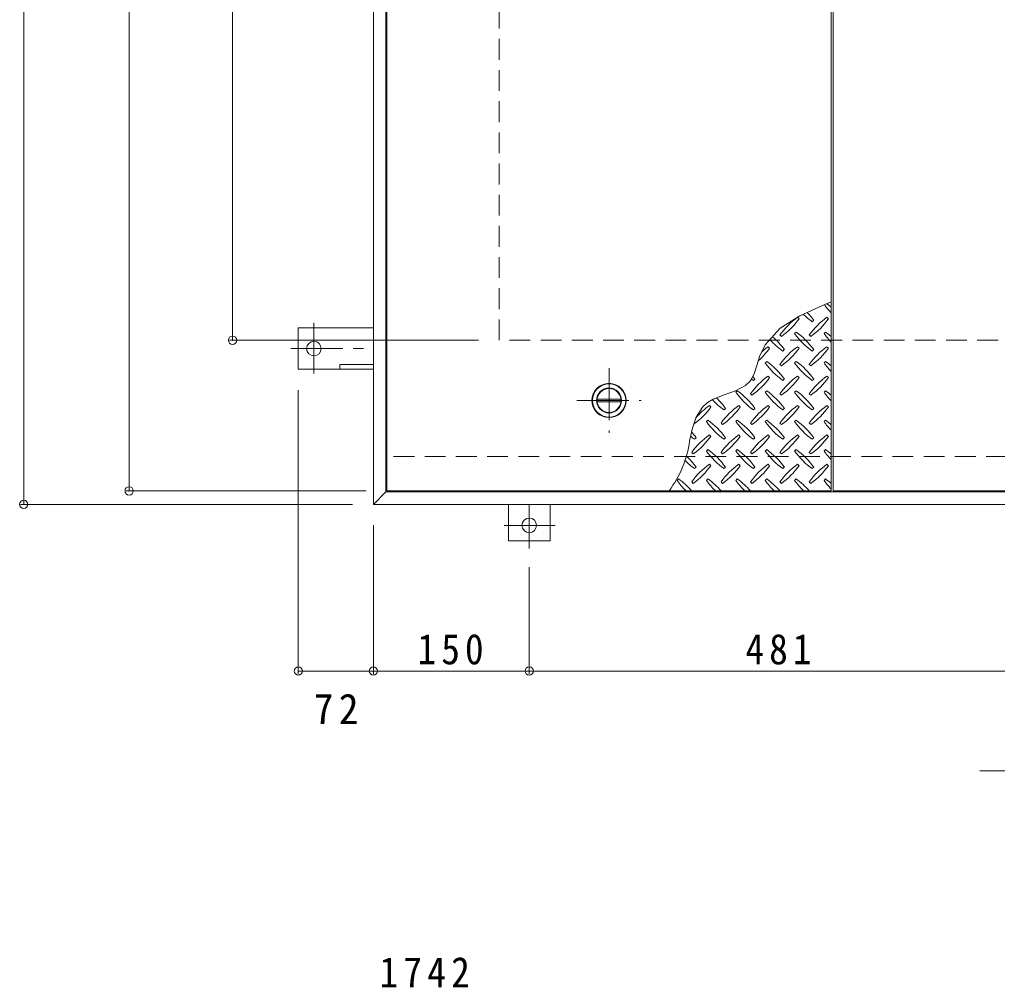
# Model space of a CAD drawing. Units: millimetres at full size, sheet at 1:10, with parts at other scales. Extents: x -2635 to 2730, y -1962 to 1900.
# Drawn here: x -2604 to -1663, y 6 to 937 of the extents above; entities that cross this region are included whole.
import ezdxf

# ---------------------------------------------------------------- set-up
doc = ezdxf.new("R2010")
doc.units = ezdxf.units.MM
doc.header["$LTSCALE"] = 10
doc.header["$PDMODE"] = 32
doc.header["$PDSIZE"] = 8
doc.linetypes.add('CHAIN1', pattern=[8, 5, -1, 1, -1])
doc.linetypes.add('DASHED2', pattern=[3, 2, -1])
for name, color, linetype, lineweight in [('0-1_躯体', 2, 'CHAIN1', 9), ('0-2_仕上', 3, 'Continuous', 9), ('0-3_建具', 4, 'Continuous', 9), ('0-4_その他', 2, 'Continuous', 9), ('0-9', 134, 'Continuous', 5), ('0-C', 4, 'Continuous', 9), ('0-E', 3, 'Continuous', 9), ('0-F', 7, 'Continuous', 9), ('D-F', 7, 'Continuous', 9)]:
    doc.layers.add(name, color=color, linetype=linetype, lineweight=lineweight)
doc.styles.add('ＭＳ ゴシック', font='')
doc.styles.get('ＭＳ ゴシック').set_extended_font_data('MS Gothic')

msp = doc.modelspace()

# ---------------------------------------------------------------- linework, layer by layer
at = {"layer": '0-1_躯体', "linetype": 'DASHED2'}
for p, q in [((-2142.28, 628.72), (-2142.28, 1478.72)), ((-642.28, 628.72), (-2142.28, 628.72)), ((-963.78, 516.72), (-2251.28, 516.72))]:
    msp.add_line(p, q, dxfattribs=at)
at = {"layer": '0-1_躯体'}
for p, q in [((-2036.53, 601.72), (-2036.53, 539.72)), ((-2067.53, 570.72), (-2005.53, 570.72))]:
    msp.add_line(p, q, dxfattribs=at)
at = {"layer": '0-2_仕上'}
for p, q in [((-2250.28, 483.72), (-2250.28, 1623.72)), ((-1822.78, 1623.72), (-1822.78, 483.72)), ((-1820.78, 483.72), (-1820.78, 1623.72)), ((-1822.78, 483.72), (-2250.28, 483.72)), ((-1393.28, 483.72), (-1820.78, 483.72))]:
    msp.add_line(p, q, dxfattribs=at)
msp.add_circle((-2036.53, 570.72), 16.5, dxfattribs=at)
at = {"layer": '0-3_建具'}
for p, q in [((-2263.28, 1636.72), (-2263.28, 470.72)), ((-2251.28, 1624.72), (-2251.28, 482.72)), ((-2251.28, 482.72), (-2263.28, 470.72)), ((-2251.28, 482.72), (-533.28, 482.72)), ((-2263.28, 470.72), (-521.28, 470.72))]:
    msp.add_line(p, q, dxfattribs=at)
at = {"layer": '0-4_その他', "color": 7}
msp.add_line((-1104.78, 214.1), (-1679.78, 214.1), dxfattribs=at)
at = {"layer": '0-9'}
for p, q in [((-1831.06, 662.3), (-1852.81, 652.35)), ((-1822.78, 665.63), (-1831.06, 662.3)), ((-1852.81, 652.35), (-1871.77, 640.18)), ((-1853.74, 649.34), (-1855.15, 650.75)), ((-1825.45, 649.34), (-1826.87, 650.75)), ((-1871.77, 640.18), (-1886.18, 624.4)), ((-1841.01, 646.51), (-1839.59, 647.92)), ((-1872.12, 633.78), (-1870.71, 632.37)), ((-1856.56, 636.61), (-1857.98, 635.2)), ((-1843.84, 633.78), (-1842.42, 632.37)), ((-1828.28, 636.61), (-1829.69, 635.2)), ((-1886.18, 624.4), (-1891.75, 613.05)), ((-1882.02, 621.05), (-1883.43, 622.47)), ((-1853.74, 621.05), (-1855.15, 622.47)), ((-1825.45, 621.05), (-1826.87, 622.47)), ((-1891.75, 613.05), (-1892.89, 609.57)), ((-1869.29, 618.22), (-1867.88, 619.64)), ((-1841.01, 618.22), (-1839.59, 619.64)), ((-1894.66, 603.43), (-1896.55, 597.43)), ((-1892.89, 609.57), (-1894.66, 603.43)), ((-1884.85, 608.33), (-1886.26, 606.91)), ((-1872.12, 605.5), (-1870.71, 604.08)), ((-1856.56, 608.33), (-1857.98, 606.91)), ((-1843.84, 605.5), (-1842.42, 604.08)), ((-1828.28, 608.33), (-1829.69, 606.91)), ((-1896.55, 597.43), (-1899, 591.96)), ((-1882.02, 592.77), (-1883.43, 594.18)), ((-1853.74, 592.77), (-1855.15, 594.18)), ((-1825.45, 592.77), (-1826.87, 594.18)), ((-1905.12, 585.06), (-1914.72, 579.96)), ((-1900.84, 589.18), (-1905.12, 585.06)), ((-1899, 591.96), (-1900.84, 589.18)), ((-1897.58, 589.94), (-1896.16, 591.35)), ((-1869.29, 589.94), (-1867.88, 591.35)), ((-1841.01, 589.94), (-1839.59, 591.35)), ((-1925.69, 576.06), (-1936.37, 571.88)), ((-1914.72, 579.96), (-1925.69, 576.06)), ((-1913.13, 580.04), (-1914.55, 578.63)), ((-1900.41, 577.21), (-1898.99, 575.8)), ((-1884.85, 580.04), (-1886.26, 578.63)), ((-1872.12, 577.21), (-1870.71, 575.8)), ((-1856.56, 580.04), (-1857.98, 578.63)), ((-1843.84, 577.21), (-1842.42, 575.8)), ((-1828.28, 580.04), (-1829.69, 578.63)), ((-1941.77, 568.71), (-1946.61, 564.33)), ((-1936.37, 571.88), (-1941.77, 568.71)), ((-1938.59, 564.48), (-1940, 565.9)), ((-1910.31, 564.48), (-1911.72, 565.9)), ((-1882.02, 564.48), (-1883.43, 565.9)), ((-1853.74, 564.48), (-1855.15, 565.9)), ((-1825.45, 564.48), (-1826.87, 565.9)), ((-1946.61, 564.33), (-1952.69, 554.71)), ((-1925.86, 561.66), (-1924.45, 563.07)), ((-1897.58, 561.66), (-1896.16, 563.07)), ((-1869.29, 561.66), (-1867.88, 563.07)), ((-1841.01, 561.66), (-1839.59, 563.07)), ((-1952.69, 554.71), (-1956.64, 543.13)), ((-1941.42, 551.76), (-1942.83, 550.34)), ((-1928.69, 548.93), (-1927.28, 547.51)), ((-1913.13, 551.76), (-1914.55, 550.34)), ((-1900.41, 548.93), (-1898.99, 547.51)), ((-1884.85, 551.76), (-1886.26, 550.34)), ((-1872.12, 548.93), (-1870.71, 547.51)), ((-1856.56, 551.76), (-1857.98, 550.34)), ((-1843.84, 548.93), (-1842.42, 547.51)), ((-1828.28, 551.76), (-1829.69, 550.34)), ((-1956.64, 543.13), (-1958.99, 531.7)), ((-1938.59, 536.2), (-1940, 537.61)), ((-1910.31, 536.2), (-1911.72, 537.61)), ((-1882.02, 536.2), (-1883.43, 537.61)), ((-1853.74, 536.2), (-1855.15, 537.61)), ((-1825.45, 536.2), (-1826.87, 537.61)), ((-1954.15, 533.37), (-1952.73, 534.79)), ((-1925.86, 533.37), (-1924.45, 534.79)), ((-1897.58, 533.37), (-1896.16, 534.79)), ((-1869.29, 533.37), (-1867.88, 534.79)), ((-1841.01, 533.37), (-1839.59, 534.79)), ((-1956.97, 520.64), (-1955.56, 519.23)), ((-1941.42, 523.47), (-1942.83, 522.06)), ((-1928.69, 520.64), (-1927.28, 519.23)), ((-1913.13, 523.47), (-1914.55, 522.06)), ((-1900.41, 520.64), (-1898.99, 519.23)), ((-1884.85, 523.47), (-1886.26, 522.06)), ((-1872.12, 520.64), (-1870.71, 519.23)), ((-1856.56, 523.47), (-1857.98, 522.06)), ((-1843.84, 520.64), (-1842.42, 519.23)), ((-1828.28, 523.47), (-1829.69, 522.06)), ((-1938.59, 507.92), (-1940, 509.33)), ((-1910.31, 507.92), (-1911.72, 509.33)), ((-1882.02, 507.92), (-1883.43, 509.33)), ((-1853.74, 507.92), (-1855.15, 509.33)), ((-1825.45, 507.92), (-1826.87, 509.33)), ((-1954.15, 505.09), (-1952.73, 506.5)), ((-1925.86, 505.09), (-1924.45, 506.5)), ((-1897.58, 505.09), (-1896.16, 506.5)), ((-1869.29, 505.09), (-1867.88, 506.5)), ((-1841.01, 505.09), (-1839.59, 506.5)), ((-1969.7, 495.19), (-1971.12, 493.77)), ((-1956.97, 492.36), (-1955.56, 490.95)), ((-1941.42, 495.19), (-1942.83, 493.77)), ((-1928.69, 492.36), (-1927.28, 490.95)), ((-1913.13, 495.19), (-1914.55, 493.77)), ((-1900.41, 492.36), (-1898.99, 490.95)), ((-1884.85, 495.19), (-1886.26, 493.77)), ((-1872.12, 492.36), (-1870.71, 490.95)), ((-1856.56, 495.19), (-1857.98, 493.77)), ((-1843.84, 492.36), (-1842.42, 490.95)), ((-1828.28, 495.19), (-1829.69, 493.77))]:
    msp.add_line(p, q, dxfattribs=at)
for centre, radius, start, end in [((-1770.65, 705.55), 72.5, 215.94795, 224.0249), ((-1870.35, 605.85), 72.5, 48.99213, 53.25279), ((-1813.08, 591.71), 72.5, 125.47256, 144.5273), ((-1912.78, 691.41), 72.5, 305.47272, 324.5273), ((-1798.94, 705.55), 72.5, 225.57452, 234.5273), ((-1898.64, 605.85), 72.5, 35.47258, 43.25978), ((-1784.79, 591.71), 72.5, 125.47256, 144.5273), ((-1884.5, 691.41), 72.5, 305.47272, 324.5273), ((-1926.92, 577.57), 72.5, 35.47258, 48.77962), ((-1798.94, 677.27), 72.5, 215.47272, 234.5273), ((-1898.64, 577.57), 72.5, 35.47258, 54.5273), ((-1770.65, 677.27), 72.5, 215.47272, 224.0249), ((-1870.35, 577.57), 72.5, 48.99213, 54.5273), ((-1941.06, 663.13), 72.5, 311.38763, 324.5273), ((-1841.36, 563.42), 72.5, 125.47256, 131.59831), ((-1827.22, 677.27), 72.5, 221.35275, 234.5273), ((-1813.08, 563.42), 72.5, 125.47256, 144.5273), ((-1912.78, 663.13), 72.5, 305.47272, 324.5273), ((-1784.79, 563.42), 72.5, 125.47256, 144.5273), ((-1884.5, 663.13), 72.5, 305.47272, 324.5273), ((-1827.22, 648.98), 72.5, 215.47272, 234.5273), ((-1926.92, 549.28), 72.5, 35.47258, 54.5273), ((-1798.94, 648.98), 72.5, 215.47272, 234.5273), ((-1898.64, 549.28), 72.5, 35.47258, 54.5273), ((-1770.65, 648.98), 72.5, 215.47272, 224.0249), ((-1870.35, 549.28), 72.5, 48.99213, 54.5273), ((-1841.36, 535.14), 72.5, 125.47256, 144.5273), ((-1941.06, 634.84), 72.5, 305.47272, 324.5273), ((-1955.21, 549.28), 72.5, 35.47258, 38.03572), ((-1813.08, 535.14), 72.5, 125.47256, 144.5273), ((-1912.78, 634.84), 72.5, 305.47272, 324.5273), ((-1784.79, 535.14), 72.5, 125.47256, 144.5273), ((-1884.5, 634.84), 72.5, 305.47272, 324.5273), ((-1855.5, 648.98), 72.5, 232.70831, 234.5273), ((-1855.5, 620.7), 72.5, 215.47272, 234.5273), ((-1955.21, 521), 72.5, 35.47258, 54.5273), ((-1827.22, 620.7), 72.5, 215.47272, 234.5273), ((-1926.92, 521), 72.5, 35.47258, 54.5273), ((-1798.94, 620.7), 72.5, 215.47272, 234.5273), ((-1898.64, 521), 72.5, 35.47258, 54.5273), ((-1770.65, 620.7), 72.5, 215.47272, 224.0249), ((-1870.35, 521), 72.5, 48.99213, 54.5273), ((-1897.93, 506.86), 72.5, 125.47256, 139.2924), ((-1883.79, 620.7), 72.5, 222.74814, 234.5273), ((-1983.49, 521), 72.5, 35.47258, 45.99713), ((-1869.65, 506.86), 72.5, 125.47256, 144.52728), ((-1841.36, 506.86), 72.5, 125.47256, 144.52728), ((-1813.08, 506.86), 72.5, 125.47256, 144.52728), ((-1784.79, 506.86), 72.5, 125.47256, 144.5273), ((-1997.63, 606.56), 72.5, 306.00705, 324.5273), ((-1969.35, 606.56), 72.5, 305.47272, 324.5273), ((-1941.06, 606.56), 72.5, 305.47272, 324.5273), ((-1912.78, 606.56), 72.5, 305.47272, 324.5273), ((-1884.5, 606.56), 72.5, 305.47272, 324.5273), ((-1883.79, 592.42), 72.5, 215.47272, 234.5273), ((-1983.49, 492.71), 72.5, 35.47258, 54.5273), ((-1855.5, 592.42), 72.5, 215.47272, 234.5273), ((-1955.21, 492.71), 72.5, 35.47258, 54.5273), ((-1827.22, 592.42), 72.5, 215.47272, 234.5273), ((-1926.92, 492.71), 72.5, 35.47258, 54.5273), ((-1798.94, 592.42), 72.5, 215.47272, 234.5273), ((-1898.64, 492.71), 72.5, 35.47258, 54.5273), ((-1770.65, 592.42), 72.5, 215.47272, 224.0249), ((-1870.35, 492.71), 72.5, 48.99213, 54.5273), ((-1912.07, 592.42), 72.5, 230.65677, 234.5273), ((-2011.77, 492.71), 72.5, 35.47258, 41.1628), ((-1897.93, 478.57), 72.5, 125.47256, 144.5273), ((-1869.65, 478.57), 72.5, 125.47256, 144.5273), ((-1841.36, 478.57), 72.5, 125.47256, 144.5273), ((-1813.08, 478.57), 72.5, 125.47256, 144.5273), ((-1784.79, 478.57), 72.5, 125.47256, 144.5273), ((-2060.19, 545.46), 102.13, 322.79805, 352.25462), ((-1997.63, 578.27), 72.5, 305.47272, 324.5273), ((-1969.35, 578.27), 72.5, 305.47272, 324.5273), ((-1941.06, 578.27), 72.5, 305.47272, 324.5273), ((-1912.78, 578.27), 72.5, 305.47272, 324.5273), ((-1884.5, 578.27), 72.5, 305.47272, 324.5273), ((-1883.79, 564.13), 72.5, 215.47272, 234.5273), ((-1983.49, 464.43), 72.5, 35.47258, 54.5273), ((-1855.5, 564.13), 72.5, 215.47272, 234.5273), ((-1955.21, 464.43), 72.5, 35.47258, 54.5273), ((-1827.22, 564.13), 72.5, 215.47272, 234.5273), ((-1926.92, 464.43), 72.5, 35.47258, 54.5273), ((-1798.94, 564.13), 72.5, 215.47272, 234.5273), ((-1898.64, 464.43), 72.5, 35.47258, 54.5273), ((-1770.65, 564.13), 72.5, 215.47272, 224.0249), ((-1870.35, 464.43), 72.5, 48.99213, 54.5273), ((-1912.07, 564.13), 72.5, 224.94598, 234.5273), ((-2011.77, 464.43), 72.5, 35.47258, 46.69856), ((-1897.93, 450.29), 72.5, 125.47256, 144.5273), ((-1869.65, 450.29), 72.5, 125.47256, 144.5273), ((-1841.36, 450.29), 72.5, 125.47256, 144.5273), ((-1813.08, 450.29), 72.5, 125.47256, 144.5273), ((-1784.79, 450.29), 72.5, 125.47256, 144.5273), ((-1997.63, 549.99), 72.5, 305.47272, 324.5273), ((-1969.35, 549.99), 72.5, 305.47272, 324.5273), ((-1941.06, 549.99), 72.5, 305.47272, 324.5273), ((-1912.78, 549.99), 72.5, 305.47272, 324.5273), ((-1884.5, 549.99), 72.5, 305.47272, 324.5273), ((-1912.07, 535.85), 72.5, 215.47272, 225.97511), ((-2011.77, 436.14), 72.5, 41.00789, 54.5273), ((-1883.79, 535.85), 72.5, 215.47272, 225.97511), ((-1983.49, 436.14), 72.5, 41.00789, 54.5273), ((-1855.5, 535.85), 72.5, 215.47272, 225.97511), ((-1955.21, 436.14), 72.5, 41.00789, 54.5273), ((-1827.22, 535.85), 72.5, 215.47272, 225.97511), ((-1926.92, 436.14), 72.5, 41.00789, 54.5273), ((-1798.94, 535.85), 72.5, 215.47272, 225.97511), ((-1898.64, 436.14), 72.5, 41.00789, 54.5273), ((-1770.65, 535.85), 72.5, 215.47272, 224.0249), ((-1870.35, 436.14), 72.5, 48.99213, 54.5273)]:
    msp.add_arc(centre, radius, start, end, dxfattribs=at)
at = {"layer": '0-C'}
for p, q in [((-2025.1, 571.97), (-2047.96, 571.97)), ((-2025.1, 569.47), (-2047.96, 569.47))]:
    msp.add_line(p, q, dxfattribs=at)
at = {"layer": '0-C', "color": 2}
for radius in [16, 12, 11.75]:
    msp.add_circle((-2036.53, 570.72), radius, dxfattribs=at)
at = {"layer": '0-C'}
msp.add_circle((-2036.53, 570.72), 11.5, dxfattribs=at)
at = {"layer": '0-E'}
for p, q in [((-2263.28, 640.72), (-2335.48, 640.72)), ((-2335.48, 640.72), (-2335.48, 600.72)), ((-2295.48, 600.72), (-2295.48, 605.22)), ((-2263.28, 605.22), (-2295.48, 605.22)), ((-2263.28, 600.72), (-2335.48, 600.72)), ((-2133.28, 470.72), (-2133.28, 435.52)), ((-2093.28, 470.72), (-2093.28, 435.52)), ((-2093.28, 435.52), (-2133.28, 435.52))]:
    msp.add_line(p, q, dxfattribs=at)
at = {"layer": '0-E', "linetype": 'CHAIN1'}
for p, q in [((-2320.48, 645.56), (-2320.48, 596.67)), ((-2342.64, 620.72), (-2263.48, 620.72)), ((-2113.28, 428.36), (-2113.28, 470.52)), ((-2088.44, 450.52), (-2137.33, 450.52))]:
    msp.add_line(p, q, dxfattribs=at)
at = {"layer": '0-E'}
for centre in [(-2320.48, 620.72), (-2113.28, 450.52)]:
    msp.add_circle(centre, 7, dxfattribs=at)
at = {"layer": '0-F'}
for p, q in [((-2599.69, 1636.72), (-2599.69, 470.72)), ((-2498.24, 1623.72), (-2498.24, 483.72)), ((-2398.79, 628.72), (-2398.79, 1478.72)), ((-2401.79, 628.72), (-2162.28, 628.72)), ((-2335.48, 307.29), (-2335.48, 580.72)), ((-2501.24, 483.72), (-2270.28, 483.72)), ((-2602.69, 470.72), (-2283.28, 470.72)), ((-2263.28, 307.29), (-2263.28, 450.72)), ((-2113.28, 307.29), (-2113.28, 410.36)), ((-2335.48, 310.29), (-2263.28, 310.29)), ((-2263.28, 310.29), (-2113.28, 310.29)), ((-2113.28, 310.29), (-1632.28, 310.29))]:
    msp.add_line(p, q, dxfattribs=at)
for p in [(-2398.79, 628.72), (-2498.24, 483.72), (-2599.69, 470.72), (-2335.48, 310.29), (-2263.28, 310.29), (-2113.28, 310.29)]:
    msp.add_point(p, dxfattribs=at)

# ---------------------------------------------------------------- texts
at = {"layer": '0-F', "color": 2, "char_height": 29.33, "attachment_point": 7, "style": 'ＭＳ ゴシック'}
for s, insert in [('\\T1.27;\\W0.9;150', (-2220.78, 316.29)), ('\\T1.27;\\W0.9;481', (-1905.28, 316.29)), ('\\T1.27;\\W0.95;72', (-2320.63, 259.22))]:
    msp.add_mtext(s, dxfattribs=dict(at, insert=insert))
at = {"layer": 'D-F', "color": 2, "insert": (-2257.37, 5.71), "char_height": 29.33, "attachment_point": 7, "style": 'ＭＳ ゴシック'}
msp.add_mtext('\\T1.28;\\W0.9;1742', dxfattribs=at)

doc.saveas('drawing.dxf')
